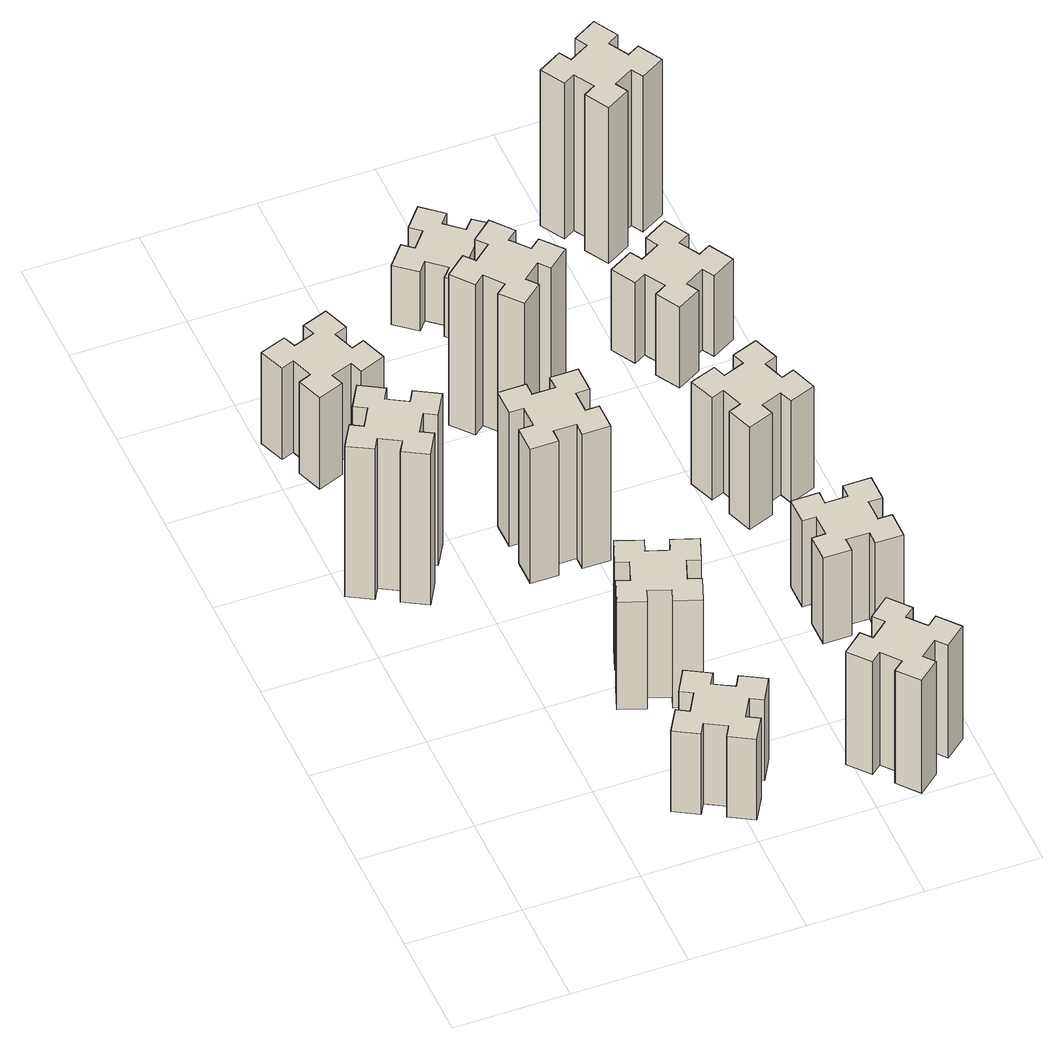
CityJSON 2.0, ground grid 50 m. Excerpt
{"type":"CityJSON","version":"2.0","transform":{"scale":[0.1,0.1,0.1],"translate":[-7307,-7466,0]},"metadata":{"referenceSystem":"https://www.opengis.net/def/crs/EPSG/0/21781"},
"CityObjects":{
"building1":{"type":"Building","attributes":{"class":"1000","function":"1000","usage":"1000","yearOfConstruction":2016,"roofType":"1000","measuredHeight":84,"storeysAboveGround":30,"storeysBelowGround":0},"geometry":[{"type":"Solid","lod":"1","boundaries":[[[[0,1,2,3,4,5,6,7,8,9,10,11,12,13,14,15,16,17,18,19]],[[17,16,20,21]],[[16,15,22,20]],[[15,14,23,22]],[[14,13,24,23]],[[13,12,25,24]],[[12,11,26,25]],[[11,10,27,26]],[[10,9,28,27]],[[9,8,29,28]],[[8,7,30,29]],[[7,6,31,30]],[[6,5,32,31]],[[5,4,33,32]],[[4,3,34,33]],[[3,2,35,34]],[[2,1,36,35]],[[1,0,37,36]],[[0,19,38,37]],[[19,18,39,38]],[[18,17,21,39]],[[24,25,26,27,28,29,30,31,32,33,34,35,36,37,38,39,21,20,22,23]]]]}]},
"building2":{"type":"Building","attributes":{"class":"1000","function":"1000","usage":"1000","yearOfConstruction":2016,"roofType":"1000","measuredHeight":51,"storeysAboveGround":30,"storeysBelowGround":0},"geometry":[{"type":"Solid","lod":"1","boundaries":[[[[40,41,42,43,44,45,46,47,48,49,50,51,52,53,54,55,56,57,58,59]],[[57,56,60,61]],[[56,55,62,60]],[[55,54,63,62]],[[54,53,64,63]],[[53,52,65,64]],[[52,51,66,65]],[[51,50,67,66]],[[50,49,68,67]],[[49,48,69,68]],[[48,47,70,69]],[[47,46,71,70]],[[46,45,72,71]],[[45,44,73,72]],[[44,43,74,73]],[[43,42,75,74]],[[42,41,76,75]],[[41,40,77,76]],[[40,59,78,77]],[[59,58,79,78]],[[58,57,61,79]],[[64,65,66,67,68,69,70,71,72,73,74,75,76,77,78,79,61,60,62,63]]]]}]},
"building3":{"type":"Building","attributes":{"class":"1000","function":"1000","usage":"1000","yearOfConstruction":2016,"roofType":"1000","measuredHeight":45,"storeysAboveGround":30,"storeysBelowGround":0},"geometry":[{"type":"Solid","lod":"1","boundaries":[[[[80,81,82,83,84,85,86,87,88,89,90,91,92,93,94,95,96,97,98,99]],[[97,96,100,101]],[[96,95,102,100]],[[95,94,103,102]],[[94,93,104,103]],[[93,92,105,104]],[[92,91,106,105]],[[91,90,107,106]],[[90,89,108,107]],[[89,88,109,108]],[[88,87,110,109]],[[87,86,111,110]],[[86,85,112,111]],[[85,84,113,112]],[[84,83,114,113]],[[83,82,115,114]],[[82,81,116,115]],[[81,80,117,116]],[[80,99,118,117]],[[99,98,119,118]],[[98,97,101,119]],[[104,105,106,107,108,109,110,111,112,113,114,115,116,117,118,119,101,100,102,103]]]]}]},
"building4":{"type":"Building","attributes":{"class":"1000","function":"1000","usage":"1000","yearOfConstruction":2016,"roofType":"1000","measuredHeight":60,"storeysAboveGround":30,"storeysBelowGround":0},"geometry":[{"type":"Solid","lod":"1","boundaries":[[[[120,121,122,123,124,125,126,127,128,129,130,131,132,133,134,135,136,137,138,139]],[[137,136,140,141]],[[136,135,142,140]],[[135,134,143,142]],[[134,133,144,143]],[[133,132,145,144]],[[132,131,146,145]],[[131,130,147,146]],[[130,129,148,147]],[[129,128,149,148]],[[128,127,150,149]],[[127,126,151,150]],[[126,125,152,151]],[[125,124,153,152]],[[124,123,154,153]],[[123,122,155,154]],[[122,121,156,155]],[[121,120,157,156]],[[120,139,158,157]],[[139,138,159,158]],[[138,137,141,159]],[[144,145,146,147,148,149,150,151,152,153,154,155,156,157,158,159,141,140,142,143]]]]}]},
"building5":{"type":"Building","attributes":{"class":"1000","function":"1000","usage":"1000","yearOfConstruction":2016,"roofType":"1000","measuredHeight":75,"storeysAboveGround":30,"storeysBelowGround":0},"geometry":[{"type":"Solid","lod":"1","boundaries":[[[[160,161,162,163,164,165,166,167,168,169,170,171,172,173,174,175,176,177,178,179]],[[177,176,180,181]],[[176,175,182,180]],[[175,174,183,182]],[[174,173,184,183]],[[173,172,185,184]],[[172,171,186,185]],[[171,170,187,186]],[[170,169,188,187]],[[169,168,189,188]],[[168,167,190,189]],[[167,166,191,190]],[[166,165,192,191]],[[165,164,193,192]],[[164,163,194,193]],[[163,162,195,194]],[[162,161,196,195]],[[161,160,197,196]],[[160,179,198,197]],[[179,178,199,198]],[[178,177,181,199]],[[184,185,186,187,188,189,190,191,192,193,194,195,196,197,198,199,181,180,182,183]]]]}]},
"building6":{"type":"Building","attributes":{"class":"1000","function":"1000","usage":"1000","yearOfConstruction":2016,"roofType":"1000","measuredHeight":84,"storeysAboveGround":30,"storeysBelowGround":0},"geometry":[{"type":"Solid","lod":"1","boundaries":[[[[200,201,202,203,204,205,206,207,208,209,210,211,212,213,214,215,216,217,218,219]],[[217,216,220,221]],[[216,215,222,220]],[[215,214,223,222]],[[214,213,224,223]],[[213,212,225,224]],[[212,211,226,225]],[[211,210,227,226]],[[210,209,228,227]],[[209,208,229,228]],[[208,207,230,229]],[[207,206,231,230]],[[206,205,232,231]],[[205,204,233,232]],[[204,203,234,233]],[[203,202,235,234]],[[202,201,236,235]],[[201,200,237,236]],[[200,219,238,237]],[[219,218,239,238]],[[218,217,221,239]],[[224,225,226,227,228,229,230,231,232,233,234,235,236,237,238,239,221,220,222,223]]]]}]},
"building7":{"type":"Building","attributes":{"class":"1000","function":"1000","usage":"1000","yearOfConstruction":2016,"roofType":"1000","measuredHeight":63,"storeysAboveGround":30,"storeysBelowGround":0},"geometry":[{"type":"Solid","lod":"1","boundaries":[[[[240,241,242,243,244,245,246,247,248,249,250,251,252,253,254,255,256,257,258,259]],[[257,256,260,261]],[[256,255,262,260]],[[255,254,263,262]],[[254,253,264,263]],[[253,252,265,264]],[[252,251,266,265]],[[251,250,267,266]],[[250,249,268,267]],[[249,248,269,268]],[[248,247,270,269]],[[247,246,271,270]],[[246,245,272,271]],[[245,244,273,272]],[[244,243,274,273]],[[243,242,275,274]],[[242,241,276,275]],[[241,240,277,276]],[[240,259,278,277]],[[259,258,279,278]],[[258,257,261,279]],[[264,265,266,267,268,269,270,271,272,273,274,275,276,277,278,279,261,260,262,263]]]]}]},
"building8":{"type":"Building","attributes":{"class":"1000","function":"1000","usage":"1000","yearOfConstruction":2016,"roofType":"1000","measuredHeight":33,"storeysAboveGround":30,"storeysBelowGround":0},"geometry":[{"type":"Solid","lod":"1","boundaries":[[[[280,281,282,283,284,285,286,287,288,289,290,291,292,293,294,295,296,297,298,299]],[[297,296,300,301]],[[296,295,302,300]],[[295,294,303,302]],[[294,293,304,303]],[[293,292,305,304]],[[292,291,306,305]],[[291,290,307,306]],[[290,289,308,307]],[[289,288,309,308]],[[288,287,310,309]],[[287,286,311,310]],[[286,285,312,311]],[[285,284,313,312]],[[284,283,314,313]],[[283,282,315,314]],[[282,281,316,315]],[[281,280,317,316]],[[280,299,318,317]],[[299,298,319,318]],[[298,297,301,319]],[[304,305,306,307,308,309,310,311,312,313,314,315,316,317,318,319,301,300,302,303]]]]}]},
"building9":{"type":"Building","attributes":{"class":"1000","function":"1000","usage":"1000","yearOfConstruction":2016,"roofType":"1000","measuredHeight":48,"storeysAboveGround":30,"storeysBelowGround":0},"geometry":[{"type":"Solid","lod":"1","boundaries":[[[[320,321,322,323,324,325,326,327,328,329,330,331,332,333,334,335,336,337,338,339]],[[337,336,340,341]],[[336,335,342,340]],[[335,334,343,342]],[[334,333,344,343]],[[333,332,345,344]],[[332,331,346,345]],[[331,330,347,346]],[[330,329,348,347]],[[329,328,349,348]],[[328,327,350,349]],[[327,326,351,350]],[[326,325,352,351]],[[325,324,353,352]],[[324,323,354,353]],[[323,322,355,354]],[[322,321,356,355]],[[321,320,357,356]],[[320,339,358,357]],[[339,338,359,358]],[[338,337,341,359]],[[344,345,346,347,348,349,350,351,352,353,354,355,356,357,358,359,341,340,342,343]]]]}]},
"building10":{"type":"Building","attributes":{"class":"1000","function":"1000","usage":"1000","yearOfConstruction":2016,"roofType":"1000","measuredHeight":57,"storeysAboveGround":30,"storeysBelowGround":0},"geometry":[{"type":"Solid","lod":"1","boundaries":[[[[360,361,362,363,364,365,366,367,368,369,370,371,372,373,374,375,376,377,378,379]],[[377,376,380,381]],[[376,375,382,380]],[[375,374,383,382]],[[374,373,384,383]],[[373,372,385,384]],[[372,371,386,385]],[[371,370,387,386]],[[370,369,388,387]],[[369,368,389,388]],[[368,367,390,389]],[[367,366,391,390]],[[366,365,392,391]],[[365,364,393,392]],[[364,363,394,393]],[[363,362,395,394]],[[362,361,396,395]],[[361,360,397,396]],[[360,379,398,397]],[[379,378,399,398]],[[378,377,381,399]],[[384,385,386,387,388,389,390,391,392,393,394,395,396,397,398,399,381,380,382,383]]]]}]},
"building11":{"type":"Building","attributes":{"class":"1000","function":"1000","usage":"1000","yearOfConstruction":2016,"roofType":"1000","measuredHeight":45,"storeysAboveGround":30,"storeysBelowGround":0},"geometry":[{"type":"Solid","lod":"1","boundaries":[[[[400,401,402,403,404,405,406,407,408,409,410,411,412,413,414,415,416,417,418,419]],[[417,416,420,421]],[[416,415,422,420]],[[415,414,423,422]],[[414,413,424,423]],[[413,412,425,424]],[[412,411,426,425]],[[411,410,427,426]],[[410,409,428,427]],[[409,408,429,428]],[[408,407,430,429]],[[407,406,431,430]],[[406,405,432,431]],[[405,404,433,432]],[[404,403,434,433]],[[403,402,435,434]],[[402,401,436,435]],[[401,400,437,436]],[[400,419,438,437]],[[419,418,439,438]],[[418,417,421,439]],[[424,425,426,427,428,429,430,431,432,433,434,435,436,437,438,439,421,420,422,423]]]]}]},
"building12":{"type":"Building","attributes":{"class":"1000","function":"1000","usage":"1000","yearOfConstruction":2016,"roofType":"1000","measuredHeight":87,"storeysAboveGround":30,"storeysBelowGround":0},"geometry":[{"type":"Solid","lod":"1","boundaries":[[[[440,441,442,443,444,445,446,447,448,449,450,451,452,453,454,455,456,457,458,459]],[[457,456,460,461]],[[456,455,462,460]],[[455,454,463,462]],[[454,453,464,463]],[[453,452,465,464]],[[452,451,466,465]],[[451,450,467,466]],[[450,449,468,467]],[[449,448,469,468]],[[448,447,470,469]],[[447,446,471,470]],[[446,445,472,471]],[[445,444,473,472]],[[444,443,474,473]],[[443,442,475,474]],[[442,441,476,475]],[[441,440,477,476]],[[440,459,478,477]],[[459,458,479,478]],[[458,457,461,479]],[[464,465,466,467,468,469,470,471,472,473,474,475,476,477,478,479,461,460,462,463]]]]}]}
},
"vertices":[
[137,1855,0],[224,1805,0],[194,1753,0],[298,1693,0],[358,1797,0],[306,1827,0],[356,1914,0],[408,1884,0],[468,1988,0],[364,2048,0],[334,1996,0],[247,2046,0],[277,2098,0],[173,2158,0],[113,2054,0],[165,2024,0],[115,1937,0],[63,1967,0],[3,1863,0],[107,1803,0],[115,1937,840],[63,1967,840],[165,2024,840],[113,2054,840],[173,2158,840],[277,2098,840],[247,2046,840],[334,1996,840],[364,2048,840],[468,1988,840],[408,1884,840],[356,1914,840],[306,1827,840],[358,1797,840],[298,1693,840],[194,1753,840],[224,1805,840],[137,1855,840],[107,1803,840],[3,1863,840],
[115,2675,0],[149,2581,0],[93,2560,0],[134,2447,0],[247,2489,0],[226,2545,0],[320,2579,0],[340,2523,0],[453,2564,0],[412,2677,0],[356,2656,0],[322,2750,0],[378,2770,0],[337,2883,0],[224,2842,0],[245,2786,0],[151,2752,0],[130,2808,0],[17,2767,0],[59,2654,0],[151,2752,510],[130,2808,510],[245,2786,510],[224,2842,510],[337,2883,510],[378,2770,510],[322,2750,510],[356,2656,510],[412,2677,510],[453,2564,510],[340,2523,510],[320,2579,510],[226,2545,510],[247,2489,510],[134,2447,510],[93,2560,510],[149,2581,510],[115,2675,510],[59,2654,510],[17,2767,510],
[877,275,0],[964,225,0],[934,173,0],[1038,113,0],[1098,217,0],[1046,247,0],[1096,334,0],[1148,304,0],[1208,408,0],[1104,468,0],[1074,416,0],[987,466,0],[1017,518,0],[913,578,0],[853,474,0],[905,444,0],[855,357,0],[803,387,0],[743,283,0],[847,223,0],[855,357,450],[803,387,450],[905,444,450],[853,474,450],[913,578,450],[1017,518,450],[987,466,450],[1074,416,450],[1104,468,450],[1208,408,450],[1148,304,450],[1096,334,450],[1046,247,450],[1098,217,450],[1038,113,450],[934,173,450],[964,225,450],[877,275,450],[847,223,450],[743,283,450],
[1062,901,0],[1096,995,0],[1152,974,0],[1193,1087,0],[1080,1128,0],[1060,1072,0],[966,1106,0],[987,1162,0],[874,1203,0],[833,1090,0],[889,1070,0],[855,976,0],[799,997,0],[757,884,0],[870,843,0],[891,899,0],[985,865,0],[964,809,0],[1077,767,0],[1118,880,0],[985,865,600],[964,809,600],[891,899,600],[870,843,600],[757,884,600],[799,997,600],[855,976,600],[889,1070,600],[833,1090,600],[874,1203,600],[987,1162,600],[966,1106,600],[1060,1072,600],[1080,1128,600],[1193,1087,600],[1152,974,600],[1096,995,600],[1062,901,600],[1118,880,600],[1077,767,600],
[765,1875,0],[765,1775,0],[705,1775,0],[705,1655,0],[825,1655,0],[825,1715,0],[925,1715,0],[925,1655,0],[1045,1655,0],[1045,1775,0],[985,1775,0],[985,1875,0],[1045,1875,0],[1045,1995,0],[925,1995,0],[925,1935,0],[825,1935,0],[825,1995,0],[705,1995,0],[705,1875,0],[825,1935,750],[825,1995,750],[925,1935,750],[925,1995,750],[1045,1995,750],[1045,1875,750],[985,1875,750],[985,1775,750],[1045,1775,750],[1045,1655,750],[925,1655,750],[925,1715,750],[825,1715,750],[825,1655,750],[705,1655,750],[705,1775,750],[765,1775,750],[765,1875,750],[705,1875,750],[705,1995,750],
[943,2682,0],[866,2617,0],[828,2663,0],[736,2586,0],[813,2494,0],[859,2533,0],[923,2456,0],[877,2418,0],[954,2326,0],[1046,2403,0],[1008,2449,0],[1084,2513,0],[1123,2467,0],[1215,2544,0],[1138,2636,0],[1092,2598,0],[1027,2674,0],[1073,2713,0],[996,2805,0],[904,2728,0],[1027,2674,840],[1073,2713,840],[1092,2598,840],[1138,2636,840],[1215,2544,840],[1123,2467,840],[1084,2513,840],[1008,2449,840],[1046,2403,840],[954,2326,840],[877,2418,840],[923,2456,840],[859,2533,840],[813,2494,840],[736,2586,840],[828,2663,840],[866,2617,840],[943,2682,840],[904,2728,840],[996,2805,840],
[1748,129,0],[1824,193,0],[1863,147,0],[1955,224,0],[1878,316,0],[1832,278,0],[1767,354,0],[1813,393,0],[1736,485,0],[1644,408,0],[1683,362,0],[1606,297,0],[1568,343,0],[1476,266,0],[1553,174,0],[1599,213,0],[1663,136,0],[1617,98,0],[1694,6,0],[1786,83,0],[1663,136,630],[1617,98,630],[1599,213,630],[1553,174,630],[1476,266,630],[1568,343,630],[1606,297,630],[1683,362,630],[1644,408,630],[1736,485,630],[1813,393,630],[1767,354,630],[1832,278,630],[1878,316,630],[1955,224,630],[1863,147,630],[1824,193,630],[1748,129,630],[1786,83,630],[1694,6,630],
[923,3314,0],[859,3238,0],[813,3276,0],[736,3184,0],[828,3107,0],[866,3153,0],[943,3089,0],[904,3043,0],[996,2966,0],[1073,3058,0],[1027,3096,0],[1092,3173,0],[1138,3134,0],[1215,3226,0],[1123,3303,0],[1084,3257,0],[1008,3322,0],[1046,3368,0],[954,3445,0],[877,3353,0],[1008,3322,330],[1046,3368,330],[1084,3257,330],[1123,3303,330],[1215,3226,330],[1138,3134,330],[1092,3173,330],[1027,3096,330],[1073,3058,330],[996,2966,330],[904,3043,330],[943,3089,330],[866,3153,330],[828,3107,330],[736,3184,330],[813,3276,330],[859,3238,330],[923,3314,330],[877,3353,330],[954,3445,330],
[1765,975,0],[1865,975,0],[1865,915,0],[1985,915,0],[1985,1035,0],[1925,1035,0],[1925,1135,0],[1985,1135,0],[1985,1255,0],[1865,1255,0],[1865,1195,0],[1765,1195,0],[1765,1255,0],[1645,1255,0],[1645,1135,0],[1705,1135,0],[1705,1035,0],[1645,1035,0],[1645,915,0],[1765,915,0],[1705,1035,480],[1645,1035,480],[1705,1135,480],[1645,1135,480],[1645,1255,480],[1765,1255,480],[1765,1195,480],[1865,1195,480],[1865,1255,480],[1985,1255,480],[1985,1135,480],[1925,1135,480],[1925,1035,480],[1985,1035,480],[1985,915,480],[1865,915,480],[1865,975,480],[1765,975,480],[1765,915,480],[1645,915,480],
[1706,1705,0],[1800,1739,0],[1820,1683,0],[1933,1724,0],[1892,1837,0],[1836,1816,0],[1802,1910,0],[1858,1930,0],[1817,2043,0],[1704,2002,0],[1725,1946,0],[1631,1912,0],[1610,1968,0],[1497,1927,0],[1539,1814,0],[1595,1835,0],[1629,1741,0],[1573,1720,0],[1614,1607,0],[1727,1649,0],[1629,1741,570],[1573,1720,570],[1595,1835,570],[1539,1814,570],[1497,1927,570],[1610,1968,570],[1631,1912,570],[1725,1946,570],[1704,2002,570],[1817,2043,570],[1858,1930,570],[1802,1910,570],[1836,1816,570],[1892,1837,570],[1933,1724,570],[1820,1683,570],[1800,1739,570],[1706,1705,570],[1727,1649,570],[1614,1607,570],
[1836,2677,0],[1786,2764,0],[1838,2794,0],[1778,2898,0],[1674,2838,0],[1704,2786,0],[1617,2736,0],[1587,2788,0],[1483,2728,0],[1543,2624,0],[1595,2654,0],[1645,2567,0],[1593,2537,0],[1653,2433,0],[1757,2493,0],[1727,2545,0],[1814,2595,0],[1844,2543,0],[1948,2603,0],[1888,2707,0],[1814,2595,450],[1844,2543,450],[1727,2545,450],[1757,2493,450],[1653,2433,450],[1593,2537,450],[1645,2567,450],[1595,2654,450],[1543,2624,450],[1483,2728,450],[1587,2788,450],[1617,2736,450],[1704,2786,450],[1674,2838,450],[1778,2898,450],[1838,2794,450],[1786,2764,450],[1836,2677,450],[1888,2707,450],[1948,2603,450],
[1836,3417,0],[1786,3504,0],[1838,3534,0],[1778,3638,0],[1674,3578,0],[1704,3526,0],[1617,3476,0],[1587,3528,0],[1483,3468,0],[1543,3364,0],[1595,3394,0],[1645,3307,0],[1593,3277,0],[1653,3173,0],[1757,3233,0],[1727,3285,0],[1814,3335,0],[1844,3283,0],[1948,3343,0],[1888,3447,0],[1814,3335,870],[1844,3283,870],[1727,3285,870],[1757,3233,870],[1653,3173,870],[1593,3277,870],[1645,3307,870],[1595,3394,870],[1543,3364,870],[1483,3468,870],[1587,3528,870],[1617,3476,870],[1704,3526,870],[1674,3578,870],[1778,3638,870],[1838,3534,870],[1786,3504,870],[1836,3417,870],[1888,3447,870],[1948,3343,870]
]}
